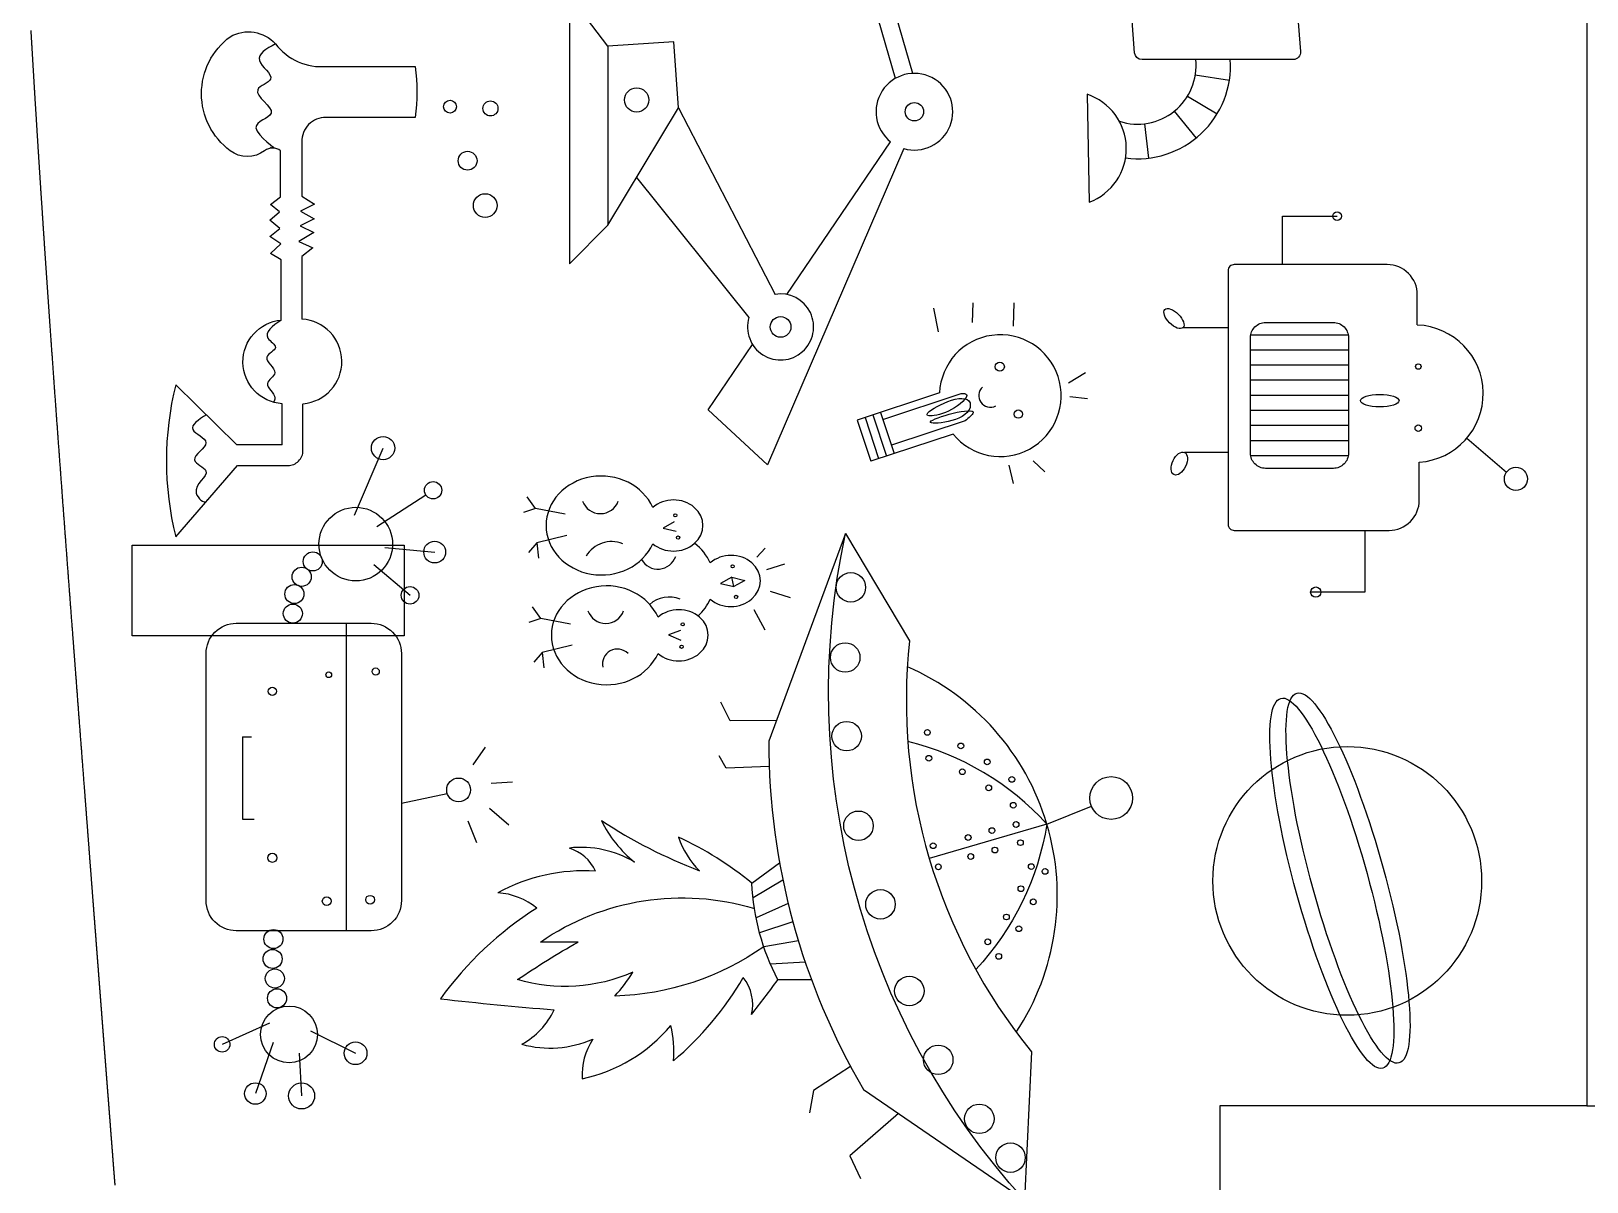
# Model space of a CAD drawing. Header units: millimetres. Extents: x -53 to 1579, y -453 to 381.
# Drawn here: x 251.8 to 303.3, y 187.3 to 225.4 of the extents above; entities that cross this region are included whole.
import ezdxf

# ---------------------------------------------------------------- set-up
doc = ezdxf.new("R2010")
doc.units = ezdxf.units.MM
doc.layers.add('design4', color=5, linetype='Continuous')
doc.layers.add('toCut', color=1, linetype='Continuous', true_color=0xff0000)

msp = doc.modelspace()

# ---------------------------------------------------------------- linework, layer by layer
at = {"layer": 'design4', "lineweight": -3}
for p, q in [((258.606, 211.727), (256.581, 213.712)), ((260.105, 211.727), (258.606, 211.727)), ((256.581, 208.679), (258.626, 211.039)), ((275.656, 197.21), (275.656, 197.21))]:
    msp.add_line(p, q, dxfattribs=at)
for points in [[(293.283, 231.409), (293.819, 224.743, -0.437917), (293.573, 224.477), (288.57, 224.477, -0.392661), (288.325, 224.705), (287.83, 231.371, -0.4361), (288.075, 231.636), (293.037, 231.636, -0.390901)], [(295.403, 215.274), (295.403, 211.444, -0.414214), (294.903, 210.944), (292.66, 210.944, -0.414214), (292.16, 211.444), (292.16, 215.274, -0.414214), (292.66, 215.774), (294.903, 215.774, -0.414214)], [(280.874, 205.238, 0.201036), (284.913, 191.63), (284.674, 186.727, -0.241469), (278.751, 208.793)], [(264.052, 204.815), (264.052, 196.636, -0.414214), (263.052, 195.636), (258.585, 195.636, -0.414214), (257.585, 196.636), (257.585, 204.815, -0.414214), (258.585, 205.815), (263.052, 205.815, -0.414214)]]:
    msp.add_lwpolyline(points, format="xyb", close=True, dxfattribs=at)
for points in [[(280.403, 223.854), (278.84, 229.269)], [(280.98, 224.02), (279.417, 229.436)], [(270.886, 224.92), (269.62, 226.597), (269.62, 217.718), (270.886, 218.991)], [(273.223, 222.878), (273.075, 225.068), (270.886, 224.92), (270.886, 218.991), (273.223, 222.878)], [(290.334, 223.97), (291.46, 223.796)], [(286.748, 223.326), (286.82, 219.756)], [(290.076, 223.269), (291.054, 222.679)], [(273.223, 222.878), (276.419, 216.705)], [(289.637, 222.768), (290.358, 221.879)], [(288.651, 222.353), (288.786, 221.215)], [(260.758, 221.755), (260.758, 219.96), (261.172, 219.693), (260.712, 219.463), (261.16, 219.209), (260.7, 218.978), (261.148, 218.748), (260.652, 218.458), (261.122, 218.24), (260.758, 217.963)], [(280.68, 221.531), (276.175, 211.064), (274.207, 212.878), (275.679, 215.041)], [(276.808, 216.701), (280.244, 221.756)], [(271.836, 220.571), (275.554, 215.935)], [(293.222, 217.691), (293.222, 219.29), (295.025, 219.29)], [(260.758, 217.963), (260.758, 215.887)], [(282.957, 215.771), (282.976, 216.423)], [(284.317, 215.656), (284.336, 216.423)], [(281.826, 215.465), (281.673, 216.251)], [(291.421, 215.602), (289.927, 215.602)], [(295.403, 215.359), (292.16, 215.359)], [(295.403, 214.859), (292.16, 214.859)], [(295.403, 214.359), (292.16, 214.359)], [(286.137, 213.778), (286.693, 214.123)], [(295.403, 213.859), (292.16, 213.859)], [(281.865, 213.44), (279.142, 212.54)], [(279.992, 212.564), (282.584, 213.421)], [(286.175, 213.318), (286.769, 213.26)], [(295.403, 213.359), (292.16, 213.359)], [(279.915, 212.796), (280.364, 211.437)], [(295.403, 212.859), (292.16, 212.859)], [(279.142, 212.54), (279.591, 211.182)], [(279.4, 212.625), (279.849, 211.267)], [(279.658, 212.711), (280.107, 211.352)], [(282.712, 212.518), (280.273, 211.712)], [(295.403, 212.359), (292.16, 212.359)], [(282.314, 212.082), (279.591, 211.182)], [(295.403, 211.859), (292.16, 211.859)], [(299.319, 211.94), (300.637, 210.823)], [(262.499, 209.39), (263.443, 211.616)], [(284.968, 211.19), (285.351, 210.825)], [(291.421, 211.471), (289.977, 211.471)], [(295.403, 211.359), (292.16, 211.359)], [(284.164, 211.055), (284.298, 210.442)], [(263.241, 209.019), (264.86, 210.065)], [(268.491, 209.613), (268.216, 209.999)], [(268.491, 209.613), (268.095, 209.481)], [(269.47, 209.426), (268.491, 209.613)], [(273.085, 209.175), (272.714, 208.964), (273.15, 208.865)], [(269.525, 208.722), (268.535, 208.48), (268.59, 207.974)], [(295.949, 208.892), (295.949, 206.848), (294.152, 206.848)], [(263.502, 208.324), (265.153, 208.173)], [(268.535, 208.48), (268.26, 208.161)], [(275.822, 208.001), (276.094, 208.301)], [(263.139, 207.763), (264.338, 206.742)], [(276.149, 207.592), (276.748, 207.783)], [(274.989, 207.341), (274.618, 207.129), (275.054, 207.031)], [(274.989, 207.341), (275.416, 207.227), (275.054, 207.031), (274.989, 207.341)], [(276.258, 206.884), (276.925, 206.666)], [(268.667, 205.979), (268.392, 206.364)], [(275.713, 206.271), (276.081, 205.603)], [(262.237, 195.636), (262.237, 205.815)], [(268.667, 205.979), (268.271, 205.847)], [(269.646, 205.792), (268.667, 205.979)], [(273.295, 205.574), (272.893, 205.429), (273.306, 205.258)], [(269.701, 205.088), (268.711, 204.846), (268.766, 204.34)], [(268.711, 204.846), (268.436, 204.527)], [(276.466, 202.598), (274.932, 202.586), (274.623, 203.203)], [(258.788, 202.053), (258.788, 199.333)], [(258.788, 202.053), (259.085, 202.053)], [(266.422, 201.133), (266.84, 201.714)], [(276.229, 201.071), (274.803, 201.018), (274.572, 201.43)], [(267.018, 200.522), (267.734, 200.567)], [(264.052, 199.864), (265.571, 200.176)], [(258.788, 199.333), (259.181, 199.333)], [(266.971, 199.699), (267.609, 199.141)], [(285.421, 199.168), (286.893, 199.767)], [(266.253, 199.281), (266.533, 198.563)], [(285.421, 199.168), (281.526, 198.028)], [(276.682, 197.311), (275.692, 196.732)], [(276.856, 196.537), (275.793, 196.07)], [(277.01, 195.938), (275.911, 195.564)], [(277.192, 195.306), (276.048, 195.109)], [(277.418, 194.603), (276.27, 194.529)], [(259.687, 192.583), (258.116, 191.877)], [(261.042, 192.328), (262.533, 191.582)], [(259.805, 191.936), (259.216, 190.248)], [(260.669, 191.582), (260.747, 190.17)], [(278.921, 191.143), (277.695, 190.354), (277.565, 189.609)], [(280.504, 189.589), (278.894, 188.183), (279.251, 187.438)]]:
    msp.add_lwpolyline(points, dxfattribs=at)
for points in [[(260.105, 211.727), (260.105, 213.084, -0.926305), (260.07, 215.853), (260.07, 217.849), (259.717, 218.057), (260.056, 218.376), (259.693, 218.624), (260.022, 218.885), (259.692, 219.165), (260.011, 219.432), (259.717, 219.675), (260.051, 219.93), (260.051, 221.461, 0.320545), (259.523, 221.461, -0.338601), (258.378, 221.461, -0.500684), (258.378, 225.234, -0.351946), (259.884, 225, 0.263464), (261.575, 224.252), (264.504, 224.252, -0.069738), (264.504, 222.561, -1)], [(264.504, 222.561), (261.548, 222.561, 0.428255), (260.758, 221.755)], [(297.683, 215.691), (297.683, 216.691, 0.414214), (296.683, 217.691), (291.621, 217.691, 0.414214), (291.421, 217.491), (291.421, 209.092, 0.414214), (291.621, 208.892), (296.748, 208.892, 0.414214), (297.748, 209.892), (297.748, 211.15)], [(256.581, 213.712, 0.123417), (256.581, 208.679)], [(283.291, 213.636, 0.885418), (283.727, 213.011)], [(258.626, 211.039), (260.293, 211.039, 0.414214), (260.793, 211.539), (260.793, 213.084)], [(278.751, 208.793), (276.214, 201.914, 0.133767), (279.349, 190.382), (284.674, 186.727)], [(285.421, 199.168, 0.148138), (280.816, 201.906, 1.625312)], [(285.421, 199.168, -0.148138), (283.066, 194.357, -1.625312)], [(277.628, 194.01), (276.515, 194.01, -0.109019), (275.656, 197.21), (276.572, 197.885)], [(276.048, 195.109, -0.147876), (271.116, 193.477, 0.043366), (271.712, 194.262, -0.176184), (267.893, 194.019, -0.020131), (269.897, 195.264, -0.009889), (268.651, 195.264, -0.22893), (275.74, 196.371, -1.610219)]]:
    msp.add_lwpolyline(points, format="xyb", dxfattribs=at)
for centre, radius in [((271.839, 223.14), 0.4), ((265.661, 222.917), 0.212), ((266.999, 222.859), 0.248), ((281.034, 222.751), 0.305), ((266.242, 221.128), 0.312), ((266.824, 219.644), 0.392), ((295.025, 219.29), 0.143), ((276.604, 215.626), 0.341), ((283.861, 214.311), 0.15), ((297.715, 214.316), 0.09), ((284.475, 212.74), 0.138), ((297.715, 212.277), 0.107), ((263.443, 211.616), 0.385), ((300.947, 210.597), 0.383), ((265.1, 210.22), 0.285), ((262.54, 208.437), 1.218), ((273.116, 209.39), 0.0517), ((273.208, 208.654), 0.0554), ((261.117, 207.863), 0.316), ((265.153, 208.173), 0.361), ((260.749, 207.355), 0.316), ((275.017, 207.703), 0.0517), ((260.508, 206.784), 0.316), ((278.928, 207.006), 0.488), ((264.338, 206.742), 0.291), ((275.131, 206.69), 0.0554), ((294.321, 206.848), 0.17), ((260.457, 206.137), 0.316), ((273.362, 205.781), 0.0517), ((273.327, 205.04), 0.0554), ((278.744, 204.682), 0.488), ((261.645, 204.111), 0.095), ((263.2, 204.218), 0.119), ((259.779, 203.565), 0.135), ((278.79, 202.081), 0.488), ((281.462, 202.204), 0.0951), ((281.511, 201.349), 0.0951), ((282.571, 201.756), 0.0951), ((295.363, 197.287), 4.447), ((282.62, 200.901), 0.0951), ((283.444, 201.226), 0.0951), ((265.945, 200.299), 0.394), ((283.493, 200.37), 0.0951), ((284.258, 200.648), 0.0951), ((287.55, 200.031), 0.708), ((284.307, 199.792), 0.0951), ((279.181, 199.113), 0.488), ((282.813, 198.725), 0.0951), ((283.6, 198.954), 0.0951), ((284.401, 199.154), 0.0951), ((281.654, 198.453), 0.0951), ((283.7, 198.31), 0.0951), ((284.544, 198.554), 0.0951), ((259.779, 198.052), 0.15), ((281.826, 197.753), 0.0951), ((282.899, 198.096), 0.0951), ((284.902, 197.762), 0.0951), ((285.359, 197.602), 0.0951), ((261.577, 196.618), 0.144), ((263.013, 196.666), 0.144), ((279.909, 196.513), 0.488), ((284.559, 197.03), 0.0951), ((284.97, 196.596), 0.0951), ((284.078, 196.093), 0.0951), ((284.49, 195.704), 0.0951), ((259.814, 195.363), 0.316), ((283.461, 195.27), 0.0951), ((259.787, 194.705), 0.316), ((283.827, 194.79), 0.0951), ((259.86, 194.056), 0.316), ((259.933, 193.401), 0.316), ((280.866, 193.644), 0.488), ((260.332, 192.205), 0.941), ((258.116, 191.877), 0.257), ((262.533, 191.582), 0.377), ((281.823, 191.363), 0.488), ((259.216, 190.248), 0.356), ((260.747, 190.17), 0.431), ((283.184, 189.413), 0.488), ((284.215, 188.126), 0.488)]:
    msp.add_circle(centre, radius, dxfattribs=at)
for centre, radius, start, end in [((288.422, 224.275), 1.936, 251.8214, 5.9745), ((288.423, 224.267), 3.074, 262.5369, 3.9147), ((281.034, 222.751), 1.27, 253.836, 231.5946), ((286.157, 221.529), 1.892, 290.4976, 71.7925), ((276.604, 215.626), 1.094, 163.6147, 99.7192), ((260.675, 214.484), 1.405, 274.8259, 86.6155), ((283.878, 213.352), 2.015, 219.0875, 177.4893), ((297.591, 213.418), 2.274, 273.9577, 87.6862), ((270.639, 210.07), 0.625, 199.2566, 340.7434), ((271.008, 207.55), 0.97, 67.66, 150.0695), ((272.543, 208.235), 0.625, 209.5299, 340.7434), ((272.912, 205.715), 0.97, 67.66, 131.4627), ((270.816, 206.436), 0.625, 199.2566, 340.7434), ((271.201, 204.466), 0.495, 44.6284, 191.8873), ((277.517, 196.813), 8.247, 326.6543, 66.5359), ((274.288, 201.045), 4.021, 205.9329, 231.2299), ((280.077, 213.642), 17.162, 236.7686, 248.9707), ((269.996, 194.917), 3.48, 59.3439, 96.3237), ((269.16, 196.985), 1.462, 25.4842, 71.9715), ((275.931, 199.651), 2.858, 198.7037, 225.2099), ((268.52, 188.527), 11.239, 50.5852, 65.253), ((270.124, 191.571), 6.053, 86.6308, 118.4162), ((267.088, 194.605), 2.295, 50.9537, 86.1098), ((274.799, 186.522), 11.687, 122.4192, 144.0369), ((266.309, 199.35), 10.476, 310.094, 329.8539), ((274.249, 193.198), 1.431, 346.5607, 38.5075), ((173.845, 271.501), 128.631, 322.31453, 322.95639), ((279.822, 323.328), 130.748, 263.64071, 265.30081), ((266.791, 194.128), 2.57, 298.9845, 334.4618), ((268.977, 195.829), 5.197, 281.7239, 320.1814), ((269.418, 191.648), 3.652, 355.0973, 13.5048), ((268.974, 195.282), 3.528, 254.593, 293.5746), ((272.226, 190.851), 2.195, 146.957, 182.8933)]:
    msp.add_arc(centre, radius, start, end, dxfattribs=at)
for centre, major_axis, ratio in [((289.627, 215.903), (0.3, -0.3), 0.476686), ((296.44, 213.186), (0.638, 0), 0.326385), ((289.802, 211.104), (0.175, 0.367), 0.559989), ((294.852, 197.209), (-1.688, 6.122), 0.190783), ((295.388, 197.383), (-1.688, 6.122), 0.190783)]:
    msp.add_ellipse(centre, major_axis=major_axis, ratio=ratio, dxfattribs=at)
for centre, major_axis, ratio, start_param, end_param in [((270.669, 209.052), (1.828, -0.015), 0.895725, 0.382038, 5.91577), ((273.058, 209.052), (0.973, 0.015), 0.869687, 3.915417, 8.624748), ((272.573, 207.217), (1.828, -0.015), 0.895725, 0.382038, 0.874722), ((274.962, 207.217), (0.973, 0.015), 0.869687, 3.915417, 8.624748), ((270.845, 205.418), (1.828, -0.015), 0.895725, 0.382038, 5.91577), ((272.573, 207.217), (1.828, -0.015), 0.895725, 5.508239, 5.91577), ((273.234, 205.418), (0.973, 0.015), 0.869687, 3.915417, 8.624748)]:
    msp.add_ellipse(centre, major_axis=major_axis, ratio=ratio, start_param=start_param, end_param=end_param, dxfattribs=at)
for points in [[(259.884, 225), (259.348, 224.442), (259.719, 223.83), (259.293, 223.478), (259.737, 222.699), (259.237, 222.218), (259.787, 221.545), (259.719, 221.569)], [(260.07, 215.853), (259.633, 215.252), (259.88, 214.948), (259.595, 214.625), (259.861, 214.112), (259.614, 213.751), (259.861, 213.276), (259.821, 213.133)], [(282.584, 213.421), (282.758, 213.394), (282.633, 213.158), (281.453, 212.741), (282.875, 213.11), (282.875, 212.952), (281.564, 212.485), (282.978, 212.782), (282.712, 212.518)], [(257.593, 212.72), (257.145, 212.231), (257.581, 211.794), (257.202, 211.224), (257.581, 210.863), (257.259, 210.122), (257.603, 209.859), (257.638, 209.913)]]:
    msp.add_spline(points, degree=3, dxfattribs=at)
at = {"layer": 'toCut'}
msp.add_lwpolyline([(264.14, 208.402), (264.14, 205.402), (255.14, 205.402), (255.14, 208.402)], close=True, dxfattribs=at)
for points in [[(303.296, 335.543), (303.296, 262.693), (303.296, 189.844)], [(251.831, 224.782), (251.811, 225.112), (251.792, 225.441)], [(251.87, 224.124), (251.85, 224.453), (251.831, 224.782)], [(251.909, 223.468), (251.89, 223.796), (251.87, 224.124)], [(251.95, 222.815), (251.929, 223.142), (251.909, 223.468)], [(251.99, 222.163), (251.97, 222.489), (251.95, 222.815)], [(252.031, 221.513), (252.011, 221.838), (251.99, 222.163)], [(252.072, 220.864), (252.052, 221.188), (252.031, 221.513)], [(252.114, 220.217), (252.093, 220.541), (252.072, 220.864)], [(252.157, 219.572), (252.135, 219.894), (252.114, 220.217)], [(252.199, 218.927), (252.178, 219.249), (252.157, 219.572)], [(252.242, 218.284), (252.221, 218.606), (252.199, 218.927)], [(252.286, 217.642), (252.264, 217.963), (252.242, 218.284)], [(252.33, 217.001), (252.308, 217.322), (252.286, 217.642)], [(252.374, 216.361), (252.352, 216.681), (252.33, 217.001)], [(252.418, 215.722), (252.396, 216.042), (252.374, 216.361)], [(252.509, 214.446), (252.463, 215.084), (252.418, 215.722)], [(252.6, 213.172), (252.554, 213.809), (252.509, 214.446)], [(252.692, 211.9), (252.646, 212.536), (252.6, 213.172)], [(252.786, 210.628), (252.739, 211.264), (252.692, 211.9)], [(252.88, 209.356), (252.833, 209.992), (252.786, 210.628)], [(252.975, 208.083), (252.928, 208.719), (252.88, 209.356)], [(253.071, 206.809), (253.023, 207.446), (252.975, 208.083)], [(253.168, 205.532), (253.119, 206.17), (253.071, 206.809)], [(253.216, 204.892), (253.192, 205.212), (253.168, 205.532)], [(253.265, 204.251), (253.241, 204.572), (253.216, 204.892)], [(253.362, 202.968), (253.314, 203.61), (253.265, 204.251)], [(253.46, 201.683), (253.411, 202.325), (253.362, 202.968)], [(253.558, 200.4), (253.509, 201.042), (253.46, 201.683)], [(253.607, 199.76), (253.582, 200.08), (253.558, 200.4)], [(253.655, 199.122), (253.631, 199.441), (253.607, 199.76)], [(253.704, 198.485), (253.68, 198.803), (253.655, 199.122)], [(253.752, 197.851), (253.728, 198.168), (253.704, 198.485)], [(253.801, 197.219), (253.777, 197.535), (253.752, 197.851)], [(253.849, 196.59), (253.825, 196.904), (253.801, 197.219)], [(253.873, 196.276), (253.861, 196.433), (253.849, 196.59)], [(253.897, 195.964), (253.885, 196.12), (253.873, 196.276)], [(253.921, 195.652), (253.909, 195.808), (253.897, 195.964)], [(253.945, 195.342), (253.933, 195.497), (253.921, 195.652)], [(253.969, 195.032), (253.957, 195.187), (253.945, 195.342)], [(253.992, 194.724), (253.98, 194.878), (253.969, 195.032)], [(254.016, 194.416), (254.004, 194.57), (253.992, 194.724)], [(254.039, 194.11), (254.028, 194.263), (254.016, 194.416)], [(254.063, 193.805), (254.051, 193.957), (254.039, 194.11)], [(254.086, 193.501), (254.075, 193.653), (254.063, 193.805)], [(254.11, 193.198), (254.098, 193.349), (254.086, 193.501)], [(254.133, 192.897), (254.121, 193.047), (254.11, 193.198)], [(254.156, 192.597), (254.144, 192.747), (254.133, 192.897)], [(254.179, 192.298), (254.167, 192.447), (254.156, 192.597)], [(254.202, 192.001), (254.19, 192.149), (254.179, 192.298)], [(254.225, 191.705), (254.213, 191.853), (254.202, 192.001)], [(254.248, 191.411), (254.236, 191.558), (254.225, 191.705)], [(254.27, 191.118), (254.259, 191.264), (254.248, 191.411)], [(254.293, 190.827), (254.281, 190.973), (254.27, 191.118)], [(254.315, 190.538), (254.304, 190.682), (254.293, 190.827)], [(254.337, 190.25), (254.326, 190.394), (254.315, 190.538)], [(254.36, 189.964), (254.349, 190.107), (254.337, 190.25)], [(254.382, 189.68), (254.371, 189.822), (254.36, 189.964)], [(254.404, 189.398), (254.393, 189.539), (254.382, 189.68)], [(291.14, 189.844), (291.14, 185.844), (291.14, 181.844)], [(254.425, 189.117), (254.415, 189.257), (254.404, 189.398)], [(254.447, 188.839), (254.436, 188.978), (254.425, 189.117)], [(254.469, 188.562), (254.458, 188.7), (254.447, 188.839)], [(254.49, 188.288), (254.479, 188.425), (254.469, 188.562)], [(254.511, 188.015), (254.501, 188.151), (254.49, 188.288)], [(254.532, 187.745), (254.522, 187.88), (254.511, 188.015)], [(254.553, 187.477), (254.543, 187.611), (254.532, 187.745)], [(254.574, 187.211), (254.564, 187.344), (254.553, 187.477)]]:
    msp.add_open_spline(points, degree=2, dxfattribs=at)
for points in [[(303.296, 189.844), (302.827, 189.844), (302.357, 189.844), (300.019, 189.844), (297.68, 189.844), (294.41, 189.844), (291.14, 189.844)], [(303.296, 189.844), (303.766, 189.844), (304.236, 189.844), (306.574, 189.844), (308.912, 189.844), (312.183, 189.844), (315.453, 189.844)]]:
    msp.add_open_spline(points, degree=2, knots=[8, 8, 8, 9, 9, 10, 10, 11, 11, 11], dxfattribs=at)

doc.saveas('drawing.dxf')
